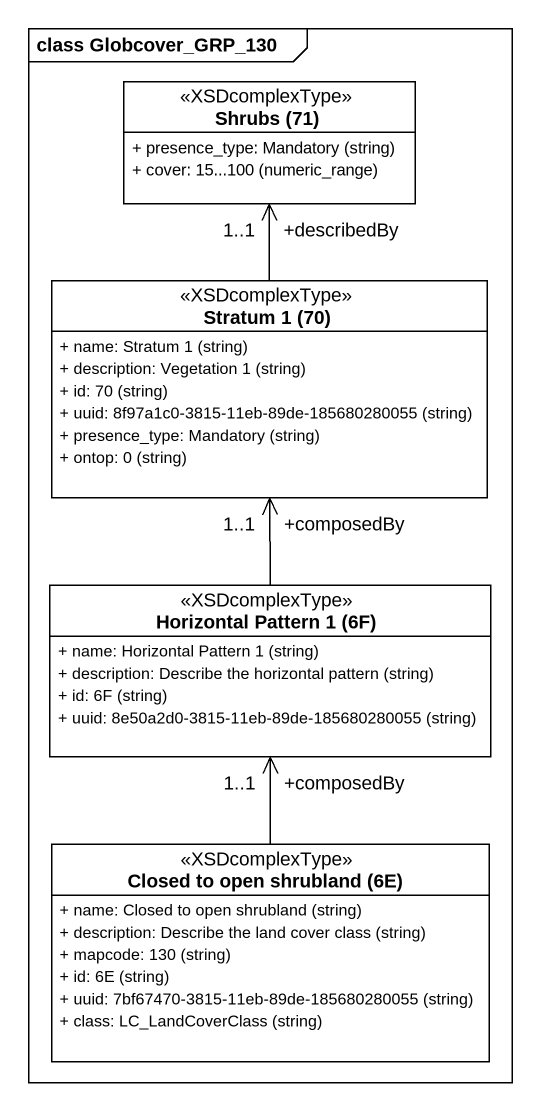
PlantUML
@startuml
mainframe class Globcover_GRP_130
hide circle
hide empty members
skinparam classAttributeIconSize 0
class "Shrubs (71)" as Shrubs_71 <<XSDcomplexType>> {
  {field} + presence_type: Mandatory (string)
  {field} + cover: 15...100 (numeric_range)
}
class "Stratum 1 (70)" as Stratum_1_70 <<XSDcomplexType>> {
  {field} + name: Stratum 1 (string)
  {field} + description: Vegetation 1 (string)
  {field} + id: 70 (string)
  {field} + uuid: 8f97a1c0-3815-11eb-89de-185680280055 (string)
  {field} + presence_type: Mandatory (string)
  {field} + ontop: 0 (string)
}
class "Horizontal Pattern 1 (6F)" as Horizontal_Pattern_1_6F <<XSDcomplexType>> {
  {field} + name: Horizontal Pattern 1 (string)
  {field} + description: Describe the horizontal pattern (string)
  {field} + id: 6F (string)
  {field} + uuid: 8e50a2d0-3815-11eb-89de-185680280055 (string)
}
class "Closed to open shrubland (6E)" as Closed_to_open_shrubland_6E <<XSDcomplexType>> {
  {field} + name: Closed to open shrubland (string)
  {field} + description: Describe the land cover class (string)
  {field} + mapcode: 130 (string)
  {field} + id: 6E (string)
  {field} + uuid: 7bf67470-3815-11eb-89de-185680280055 (string)
  {field} + class: LC_LandCoverClass (string)
}
Stratum_1_70 -up-> "+describedBy\n1..1" Shrubs_71
Horizontal_Pattern_1_6F -up-> "+composedBy\n1..1" Stratum_1_70
Closed_to_open_shrubland_6E -up-> "+composedBy\n1..1" Horizontal_Pattern_1_6F
@enduml
